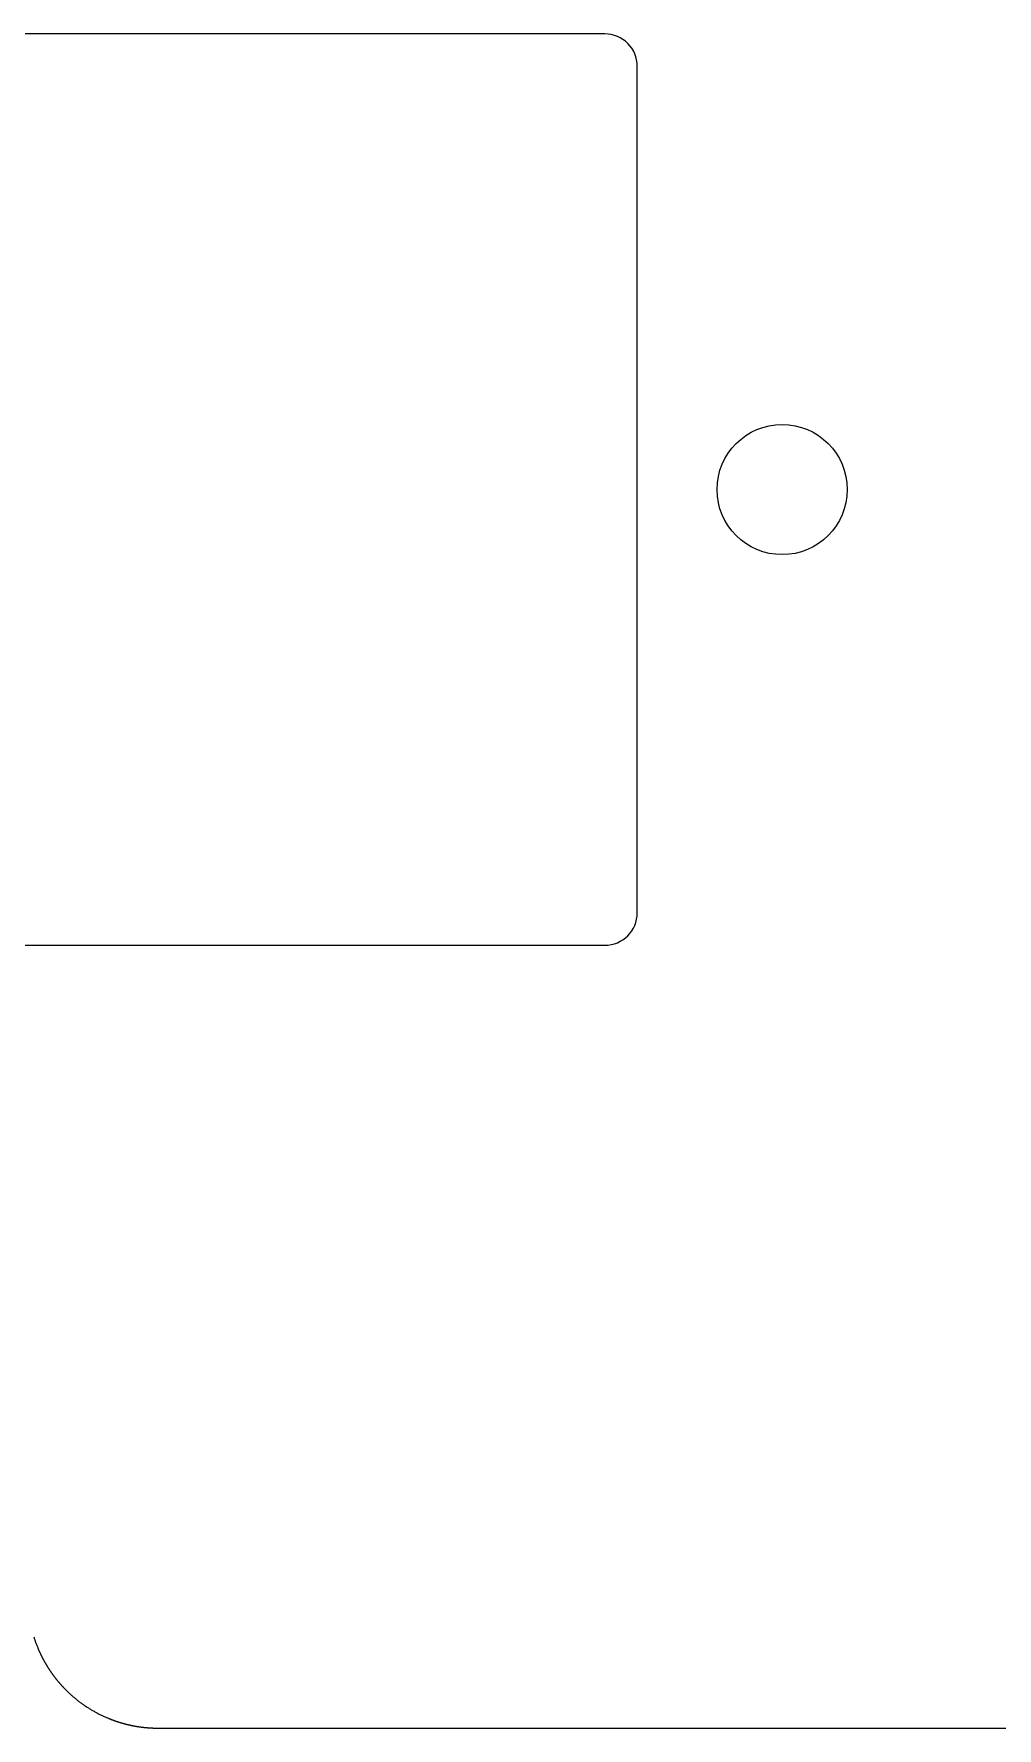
# Model space of a CAD drawing. Header units: millimetres. Extents: x -10 to 277, y -95 to 18.
# Drawn here: x 50.42 to 65.22, y -95.23 to -69.2 of the extents above; entities that cross this region are included whole.
import ezdxf

# ---------------------------------------------------------------- set-up
doc = ezdxf.new("R2010")
doc.units = ezdxf.units.MM
doc.header["$MEASUREMENT"] = 0
doc.layers.get('0').update_dxf_attribs({"linetype": 'CONTINUOUS'})
doc.layers.add('Edge.Cuts', color=53, linetype='CONTINUOUS')

msp = doc.modelspace()

# ---------------------------------------------------------------- linework, layer by layer
msp.add_lwpolyline([(59.6875, -69.7, 0.414213562), (59.1875, -69.2), (45.5875, -69.2, 0.414212391), (45.0875, -69.7), (45.0875, -82.7, 0.414212391), (45.5875, -83.2), (59.1875, -83.2, 0.414213562), (59.6875, -82.7)], format="xyb", close=True)
msp.add_circle((61.9125, -76.2), 1)
at = {"layer": 'Edge.Cuts', "linetype": 'Continuous'}
for p, q in [((50.41641, -93.823726), (50.420229, -93.835785)), ((50.420229, -93.835785), (50.424125, -93.847819)), ((50.424125, -93.847819), (50.428096, -93.859829)), ((50.428096, -93.859829), (50.432143, -93.871814)), ((50.432143, -93.871814), (50.436266, -93.883773)), ((50.436266, -93.883773), (50.440465, -93.895706)), ((50.440465, -93.895706), (50.444739, -93.907613)), ((50.444739, -93.907613), (50.449088, -93.919492)), ((50.449088, -93.919492), (50.453513, -93.931344)), ((50.453513, -93.931344), (50.458012, -93.943167)), ((50.458012, -93.943167), (50.462586, -93.954962)), ((50.462586, -93.954962), (50.467235, -93.966728)), ((50.467235, -93.966728), (50.471958, -93.978465)), ((50.471958, -93.978465), (50.476755, -93.990171)), ((50.476755, -93.990171), (50.479181, -93.996013)), ((50.479181, -93.996013), (50.481626, -94.001847)), ((50.481626, -94.001847), (50.484089, -94.007674)), ((50.484089, -94.007674), (50.486571, -94.013492)), ((50.486571, -94.013492), (50.489071, -94.019303)), ((50.489071, -94.019303), (50.491589, -94.025106)), ((50.491589, -94.025106), (50.494126, -94.030901)), ((50.494126, -94.030901), (50.496681, -94.036688)), ((50.496681, -94.036688), (50.499254, -94.042466)), ((50.499254, -94.042466), (50.501846, -94.048237)), ((50.501846, -94.048237), (50.504456, -94.053999)), ((50.504456, -94.053999), (50.507084, -94.059753)), ((50.507084, -94.059753), (50.50973, -94.065499)), ((50.50973, -94.065499), (50.512394, -94.071236)), ((50.512394, -94.071236), (50.515077, -94.076965)), ((50.515077, -94.076965), (50.517777, -94.082685)), ((50.517777, -94.082685), (50.520496, -94.088397)), ((50.520496, -94.088397), (50.523233, -94.0941)), ((50.523233, -94.0941), (50.525987, -94.099794)), ((50.525987, -94.099794), (50.52876, -94.10548)), ((50.52876, -94.10548), (50.53155, -94.111157)), ((50.53155, -94.111157), (50.534359, -94.116825)), ((50.534359, -94.116825), (50.537185, -94.122484)), ((50.537185, -94.122484), (50.54003, -94.128134)), ((50.54003, -94.128134), (50.542892, -94.133775)), ((50.542892, -94.133775), (50.545772, -94.139407)), ((50.545772, -94.139407), (50.54867, -94.14503)), ((50.54867, -94.14503), (50.551585, -94.150643)), ((50.551585, -94.150643), (50.554518, -94.156247)), ((50.554518, -94.156247), (50.55747, -94.161843)), ((50.55747, -94.161843), (50.560438, -94.167428)), ((50.560438, -94.167428), (50.563424, -94.173004)), ((50.563424, -94.173004), (50.566428, -94.178571)), ((50.566428, -94.178571), (50.56945, -94.184128)), ((50.56945, -94.184128), (50.572488, -94.189675)), ((50.572488, -94.189675), (50.575545, -94.195213)), ((50.575545, -94.195213), (50.578619, -94.200741)), ((50.578619, -94.200741), (50.58171, -94.20626)), ((50.58171, -94.20626), (50.584819, -94.211768)), ((50.584819, -94.211768), (50.587945, -94.217267)), ((50.587945, -94.217267), (50.591089, -94.222755)), ((50.591089, -94.222755), (50.59425, -94.228234)), ((50.59425, -94.228234), (50.597428, -94.233702)), ((50.597428, -94.233702), (50.600624, -94.239161)), ((50.600624, -94.239161), (50.603836, -94.244609)), ((50.603836, -94.244609), (50.607066, -94.250047)), ((50.607066, -94.250047), (50.610313, -94.255475)), ((50.610313, -94.255475), (50.613577, -94.260893)), ((50.613577, -94.260893), (50.616858, -94.266299)), ((50.616858, -94.266299), (50.620157, -94.271696)), ((50.620157, -94.271696), (50.623472, -94.277082)), ((50.623472, -94.277082), (50.626805, -94.282458)), ((50.626805, -94.282458), (50.630154, -94.287823)), ((50.630154, -94.287823), (50.63352, -94.293178)), ((50.63352, -94.293178), (50.636903, -94.298521)), ((50.636903, -94.298521), (50.640304, -94.303854)), ((50.640304, -94.303854), (50.64372, -94.309176)), ((50.64372, -94.309176), (50.647154, -94.314487)), ((50.647154, -94.314487), (50.650604, -94.319787)), ((50.650604, -94.319787), (50.654072, -94.325077)), ((50.654072, -94.325077), (50.657556, -94.330355)), ((50.657556, -94.330355), (50.661056, -94.335623)), ((50.661056, -94.335623), (50.664573, -94.340879)), ((50.664573, -94.340879), (50.668107, -94.346124)), ((50.668107, -94.346124), (50.671657, -94.351357)), ((50.671657, -94.351357), (50.675225, -94.35658)), ((50.675225, -94.35658), (50.678808, -94.361791)), ((50.678808, -94.361791), (50.682408, -94.366991)), ((50.682408, -94.366991), (50.686024, -94.372179)), ((50.686024, -94.372179), (50.689657, -94.377356)), ((50.689657, -94.377356), (50.693305, -94.382521)), ((50.693305, -94.382521), (50.696971, -94.387676)), ((50.696971, -94.387676), (50.700652, -94.392817)), ((50.700652, -94.392817), (50.70435, -94.397948)), ((50.70435, -94.397948), (50.708064, -94.403067)), ((50.708064, -94.403067), (50.711795, -94.408174)), ((50.711795, -94.408174), (50.715541, -94.413269)), ((50.715541, -94.413269), (50.719304, -94.418353)), ((50.719304, -94.418353), (50.723082, -94.423424)), ((50.723082, -94.423424), (50.726877, -94.428484)), ((50.726877, -94.428484), (50.730687, -94.433531)), ((50.730687, -94.433531), (50.734514, -94.438566)), ((50.734514, -94.438566), (50.738356, -94.443589)), ((50.738356, -94.443589), (50.742215, -94.448601)), ((50.742215, -94.448601), (50.746089, -94.453599)), ((50.746089, -94.453599), (50.749979, -94.458586)), ((50.749979, -94.458586), (50.753885, -94.46356)), ((50.753885, -94.46356), (50.757807, -94.468523)), ((50.757807, -94.468523), (50.761744, -94.473472)), ((50.761744, -94.473472), (50.765697, -94.47841)), ((50.765697, -94.47841), (50.769665, -94.483334)), ((50.769665, -94.483334), (50.77365, -94.488247)), ((50.77365, -94.488247), (50.777649, -94.493146)), ((50.777649, -94.493146), (50.781665, -94.498034)), ((50.781665, -94.498034), (50.785696, -94.502907)), ((50.785696, -94.502907), (50.789742, -94.50777)), ((50.789742, -94.50777), (50.793804, -94.512618)), ((50.793804, -94.512618), (50.797881, -94.517455)), ((50.797881, -94.517455), (50.801973, -94.522278)), ((50.801973, -94.522278), (50.806082, -94.527089)), ((50.806082, -94.527089), (50.810204, -94.531886)), ((50.810204, -94.531886), (50.814343, -94.536671)), ((50.814343, -94.536671), (50.818496, -94.541442)), ((50.818496, -94.541442), (50.822665, -94.546201)), ((50.822665, -94.546201), (50.826849, -94.550946)), ((50.826849, -94.550946), (50.831048, -94.555678)), ((50.831048, -94.555678), (50.835262, -94.560397)), ((50.835262, -94.560397), (50.839491, -94.565104)), ((50.839491, -94.565104), (50.843735, -94.569796)), ((50.843735, -94.569796), (50.847994, -94.574475)), ((50.847994, -94.574475), (50.852267, -94.579141)), ((50.852267, -94.579141), (50.856557, -94.583794)), ((50.856557, -94.583794), (50.86086, -94.588433)), ((50.86086, -94.588433), (50.865179, -94.593059)), ((50.865179, -94.593059), (50.869511, -94.597671)), ((50.869511, -94.597671), (50.87386, -94.60227)), ((50.87386, -94.60227), (50.878222, -94.606854)), ((50.878222, -94.606854), (50.8826, -94.611426)), ((50.8826, -94.611426), (50.886991, -94.615984)), ((50.886991, -94.615984), (50.891398, -94.620528)), ((50.891398, -94.620528), (50.895818, -94.625058)), ((50.895818, -94.625058), (50.900254, -94.629575)), ((50.900254, -94.629575), (50.904704, -94.634078)), ((50.904704, -94.634078), (50.909169, -94.638567)), ((50.909169, -94.638567), (50.9108, -94.6402)), ((50.9108, -94.6402), (50.919777, -94.64912)), ((50.919777, -94.64912), (50.928809, -94.657982)), ((50.928809, -94.657982), (50.937896, -94.666787)), ((50.937896, -94.666787), (50.947037, -94.675533)), ((50.947037, -94.675533), (50.956233, -94.68422)), ((50.956233, -94.68422), (50.965483, -94.692849)), ((50.965483, -94.692849), (50.974787, -94.701418)), ((50.974787, -94.701418), (50.984145, -94.709928)), ((50.984145, -94.709928), (50.993555, -94.718378)), ((50.993555, -94.718378), (51.003018, -94.726768)), ((51.003018, -94.726768), (51.012534, -94.735097)), ((51.012534, -94.735097), (51.022102, -94.743366)), ((51.022102, -94.743366), (51.031722, -94.751574)), ((51.031722, -94.751574), (51.041393, -94.759721)), ((51.041393, -94.759721), (51.051115, -94.767806)), ((51.051115, -94.767806), (51.060887, -94.77583)), ((51.060887, -94.77583), (51.070711, -94.783791)), ((51.070711, -94.783791), (51.080584, -94.79169)), ((51.080584, -94.79169), (51.090507, -94.799526)), ((51.090507, -94.799526), (51.100479, -94.8073)), ((51.100479, -94.8073), (51.1105, -94.81501)), ((51.1105, -94.81501), (51.120569, -94.822656)), ((51.120569, -94.822656), (51.130687, -94.830239)), ((51.130687, -94.830239), (51.140852, -94.837757)), ((51.140852, -94.837757), (51.151065, -94.845211)), ((51.151065, -94.845211), (51.161325, -94.852601)), ((51.161325, -94.852601), (51.171632, -94.859925)), ((51.171632, -94.859925), (51.181984, -94.867184)), ((51.181984, -94.867184), (51.192383, -94.874378)), ((51.192383, -94.874378), (51.202827, -94.881506)), ((51.202827, -94.881506), (51.213316, -94.888567)), ((51.213316, -94.888567), (51.22385, -94.895563)), ((51.22385, -94.895563), (51.234428, -94.902491)), ((51.234428, -94.902491), (51.245049, -94.909353)), ((51.245049, -94.909353), (51.255714, -94.916148)), ((51.255714, -94.916148), (51.266422, -94.922875)), ((51.266422, -94.922875), (51.277173, -94.929534)), ((51.277173, -94.929534), (51.287966, -94.936126)), ((51.287966, -94.936126), (51.2988, -94.942649)), ((51.2988, -94.942649), (51.309676, -94.949104)), ((51.309676, -94.949104), (51.320592, -94.95549)), ((51.320592, -94.95549), (51.331549, -94.961806)), ((51.331549, -94.961806), (51.342546, -94.968054)), ((51.342546, -94.968054), (51.353583, -94.974232)), ((51.353583, -94.974232), (51.364658, -94.98034)), ((51.364658, -94.98034), (51.375772, -94.986379)), ((51.375772, -94.986379), (51.386925, -94.992347)), ((51.386925, -94.992347), (51.398115, -94.998244)), ((51.398115, -94.998244), (51.409342, -95.004071)), ((51.409342, -95.004071), (51.420606, -95.009826)), ((51.420606, -95.009826), (51.431907, -95.015511)), ((51.431907, -95.015511), (51.443243, -95.021124)), ((51.443243, -95.021124), (51.454615, -95.026665)), ((51.454615, -95.026665), (51.466022, -95.032134)), ((51.466022, -95.032134), (51.477463, -95.037531)), ((51.477463, -95.037531), (51.488939, -95.042856)), ((51.488939, -95.042856), (51.500448, -95.048108)), ((51.500448, -95.048108), (51.51199, -95.053287)), ((51.51199, -95.053287), (51.523564, -95.058394)), ((51.523564, -95.058394), (51.535171, -95.063427)), ((51.535171, -95.063427), (51.54681, -95.068386)), ((51.54681, -95.068386), (51.55848, -95.073272)), ((51.55848, -95.073272), (51.564326, -95.075687)), ((51.564326, -95.075687), (51.57018, -95.078084)), ((51.57018, -95.078084), (51.576042, -95.080462)), ((51.576042, -95.080462), (51.581911, -95.082822)), ((51.581911, -95.082822), (51.587787, -95.085163)), ((51.587787, -95.085163), (51.593671, -95.087486)), ((51.593671, -95.087486), (51.599562, -95.08979)), ((51.599562, -95.08979), (51.605461, -95.092075)), ((51.605461, -95.092075), (51.611367, -95.094342)), ((51.611367, -95.094342), (51.617279, -95.09659)), ((51.617279, -95.09659), (51.623199, -95.098819)), ((51.623199, -95.098819), (51.629126, -95.101029)), ((51.629126, -95.101029), (51.63506, -95.103221)), ((51.63506, -95.103221), (51.641001, -95.105394)), ((51.641001, -95.105394), (51.646948, -95.107548)), ((51.646948, -95.107548), (51.652903, -95.109684)), ((51.652903, -95.109684), (51.658864, -95.1118)), ((51.658864, -95.1118), (51.664832, -95.113898)), ((51.664832, -95.113898), (51.670806, -95.115976)), ((51.670806, -95.115976), (51.676787, -95.118036)), ((51.676787, -95.118036), (51.682774, -95.120077)), ((51.682774, -95.120077), (51.688768, -95.122099)), ((51.688768, -95.122099), (51.694768, -95.124102)), ((51.694768, -95.124102), (51.700774, -95.126086)), ((51.700774, -95.126086), (51.706786, -95.128051)), ((51.706786, -95.128051), (51.712805, -95.129997)), ((51.712805, -95.129997), (51.71883, -95.131924)), ((51.71883, -95.131924), (51.724861, -95.133832)), ((51.724861, -95.133832), (51.730897, -95.135721)), ((51.730897, -95.135721), (51.73694, -95.13759)), ((51.73694, -95.13759), (51.742989, -95.139441)), ((51.742989, -95.139441), (51.749043, -95.141272)), ((51.749043, -95.141272), (51.755103, -95.143085)), ((51.755103, -95.143085), (51.761169, -95.144878)), ((51.761169, -95.144878), (51.76724, -95.146651)), ((51.76724, -95.146651), (51.773317, -95.148406)), ((51.773317, -95.148406), (51.7794, -95.150141)), ((51.7794, -95.150141), (51.785488, -95.151858)), ((51.785488, -95.151858), (51.79158, -95.153554)), ((51.79158, -95.153554), (51.797679, -95.155232)), ((51.797679, -95.155232), (51.803783, -95.15689)), ((51.803783, -95.15689), (51.809892, -95.158529)), ((51.809892, -95.158529), (51.816005, -95.160149)), ((51.816005, -95.160149), (51.822125, -95.161749)), ((51.822125, -95.161749), (51.828249, -95.16333)), ((51.828249, -95.16333), (51.834378, -95.164891)), ((51.834378, -95.164891), (51.840511, -95.166433)), ((51.840511, -95.166433), (51.84665, -95.167956)), ((51.84665, -95.167956), (51.852793, -95.169459)), ((51.852793, -95.169459), (51.858942, -95.170943)), ((51.858942, -95.170943), (51.865094, -95.172407)), ((51.865094, -95.172407), (51.871252, -95.173852)), ((51.871252, -95.173852), (51.877413, -95.175277)), ((51.877413, -95.175277), (51.88358, -95.176683)), ((51.88358, -95.176683), (51.88975, -95.17807)), ((51.88975, -95.17807), (51.895925, -95.179436)), ((51.895925, -95.179436), (51.902104, -95.180784)), ((51.902104, -95.180784), (51.908288, -95.182111)), ((51.908288, -95.182111), (51.914475, -95.183419)), ((51.914475, -95.183419), (51.920667, -95.184708)), ((51.920667, -95.184708), (51.926862, -95.185977)), ((51.926862, -95.185977), (51.933062, -95.187226)), ((51.933062, -95.187226), (51.939265, -95.188456)), ((51.939265, -95.188456), (51.945472, -95.189666)), ((51.945472, -95.189666), (51.951683, -95.190856)), ((51.951683, -95.190856), (51.957898, -95.192027)), ((51.957898, -95.192027), (51.964116, -95.193178)), ((51.964116, -95.193178), (51.970339, -95.194309)), ((51.970339, -95.194309), (51.976564, -95.195421)), ((51.976564, -95.195421), (51.982793, -95.196513)), ((51.982793, -95.196513), (51.989025, -95.197585)), ((51.989025, -95.197585), (51.995261, -95.198638)), ((51.995261, -95.198638), (52.0015, -95.199671)), ((52.0015, -95.199671), (52.007742, -95.200684)), ((52.007742, -95.200684), (52.013987, -95.201677)), ((52.013987, -95.201677), (52.020236, -95.202651)), ((52.020236, -95.202651), (52.026488, -95.203604)), ((52.026488, -95.203604), (52.032743, -95.204538)), ((52.032743, -95.204538), (52.039, -95.205452)), ((52.039, -95.205452), (52.045261, -95.206347)), ((52.045261, -95.206347), (52.051523, -95.207221)), ((52.051523, -95.207221), (52.05779, -95.208076)), ((52.05779, -95.208076), (52.064058, -95.208911)), ((52.064058, -95.208911), (52.07033, -95.209726)), ((52.07033, -95.209726), (52.076603, -95.210522)), ((52.076603, -95.210522), (52.08288, -95.211297)), ((52.08288, -95.211297), (52.089159, -95.212053)), ((52.089159, -95.212053), (52.095441, -95.212788)), ((52.095441, -95.212788), (52.101724, -95.213504)), ((52.101724, -95.213504), (52.10801, -95.2142)), ((52.10801, -95.2142), (52.114298, -95.214876)), ((52.114298, -95.214876), (52.120589, -95.215532)), ((52.120589, -95.215532), (52.126881, -95.216169)), ((52.126881, -95.216169), (52.133176, -95.216785)), ((52.133176, -95.216785), (52.139472, -95.217381)), ((52.139472, -95.217381), (52.145771, -95.217958)), ((52.145771, -95.217958), (52.15207, -95.218515)), ((52.15207, -95.218515), (52.158373, -95.219051)), ((52.158373, -95.219051), (52.164677, -95.219568)), ((52.164677, -95.219568), (52.170983, -95.220065)), ((52.170983, -95.220065), (52.17729, -95.220542)), ((52.17729, -95.220542), (52.1836, -95.220999)), ((52.1836, -95.220999), (52.189909, -95.221436)), ((52.189909, -95.221436), (52.196222, -95.221853)), ((52.196222, -95.221853), (52.202535, -95.22225)), ((52.202535, -95.22225), (52.20885, -95.222627)), ((52.20885, -95.222627), (52.215166, -95.222984)), ((52.215166, -95.222984), (52.221484, -95.223322)), ((52.221484, -95.223322), (52.227802, -95.223639)), ((52.227802, -95.223639), (52.234123, -95.223936)), ((52.234123, -95.223936), (52.240443, -95.224213)), ((52.240443, -95.224213), (52.246765, -95.224471)), ((52.246765, -95.224471), (52.253088, -95.224708)), ((52.253088, -95.224708), (52.259412, -95.224925)), ((52.259412, -95.224925), (52.265736, -95.225123)), ((52.265736, -95.225123), (52.272063, -95.2253)), ((52.272063, -95.2253), (52.278388, -95.225457)), ((52.278388, -95.225457), (52.284716, -95.225595)), ((52.284716, -95.225595), (52.291043, -95.225712)), ((52.291043, -95.225712), (52.297373, -95.225809)), ((52.297373, -95.225809), (52.303701, -95.225887)), ((52.303701, -95.225887), (52.310031, -95.225944)), ((52.310031, -95.225944), (52.31636, -95.225981)), ((52.31636, -95.225981), (52.322692, -95.225999)), ((52.322692, -95.225999), (52.325, -95.226)), ((52.325, -95.226), (214.375, -95.226))]:
    msp.add_line(p, q, dxfattribs=at)

doc.saveas('drawing.dxf')
